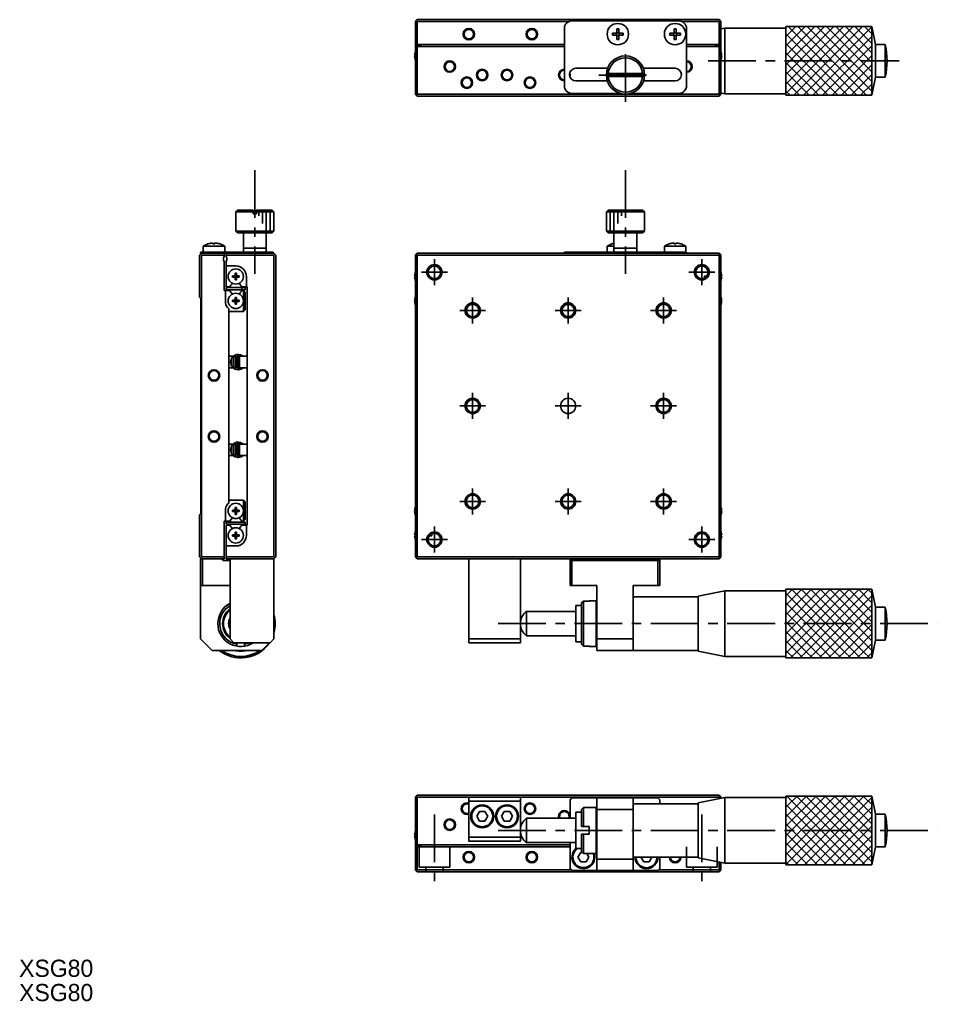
# Model space of a CAD drawing. Extents: x -41 to 399, y 5 to 262.
# Drawn here: x -40.6 to 199.7, y 4.9 to 262 of the extents above; entities that cross this region are included whole.
import ezdxf

# ---------------------------------------------------------------- set-up
doc = ezdxf.new("R2010")
doc.units = 0
doc.header["$LTSCALE"] = 10
doc.linetypes.add('CENTER', pattern=[2, 1.25, -0.25, 0.25, -0.25])
doc.linetypes.add('DASHED', pattern=[3.5, 2, -1.5])
doc.layers.get('0').update_dxf_attribs({"linetype": 'CONTINUOUS'})
doc.layers.add('CENTER', color=1, linetype='CENTER')
doc.styles.get("Standard").update_dxf_attribs({"font": 'FGP教科書体NT-M'})

msp = doc.modelspace()

# ---------------------------------------------------------------- linework, layer by layer
at = {"color": 7, "linetype": 'CONTINUOUS'}
for p, q in [((63.006172, 261.520313), (63.506172, 262.020313)), ((63.006172, 242.520313), (63.006172, 261.520313)), ((63.506172, 261.520313), (63.256172, 261.770313)), ((63.506172, 262.020313), (142.506172, 262.020313)), ((103.134392, 261.520313), (63.506172, 261.520313)), ((63.506172, 261.520313), (63.506172, 255.520313)), ((102.006172, 259.720313), (102.006172, 244.720313)), ((132.006172, 261.720313), (104.006172, 261.720313)), ((142.506172, 261.520313), (132.877952, 261.520313)), ((134.006172, 259.720313), (134.006172, 244.720313)), ((142.506172, 262.020313), (143.006172, 261.520313)), ((142.756172, 261.770313), (142.506172, 261.520313)), ((142.506172, 255.520313), (142.506172, 261.520313)), ((143.006172, 242.520313), (143.006172, 261.520313)), ((144.006172, 259.820313), (143.006172, 259.620313)), ((144.006172, 242.620313), (144.006172, 259.820313)), ((160.006172, 259.820313), (144.006172, 259.820313)), ((182.506172, 260.220313), (160.006172, 260.220313)), ((160.006172, 242.220313), (160.006172, 260.220313)), ((182.506172, 260.220313), (160.006172, 260.220313)), ((160.006172, 260.220313), (160.006172, 242.220313)), ((183.506172, 255.520313), (182.506172, 260.220313)), ((182.506172, 242.220313), (182.506172, 260.220313)), ((182.506172, 242.220313), (182.506172, 260.220313)), ((114.607033, 257.960313), (114.607033, 258.480313)), ((114.607033, 258.480313), (115.746172, 258.480313)), ((115.746172, 257.960313), (114.607033, 257.960313)), ((115.67673, 257.960313), (115.67673, 258.480313)), ((115.746172, 259.619452), (116.266172, 259.619452)), ((115.746172, 258.480313), (115.746172, 259.619452)), ((115.746172, 258.549755), (116.266172, 258.549755)), ((115.746172, 256.821174), (115.746172, 257.960313)), ((116.266172, 257.890871), (115.746172, 257.890871)), ((116.266172, 259.619452), (116.266172, 258.480313)), ((116.266172, 258.480313), (117.405311, 258.480313)), ((116.266172, 257.960313), (116.266172, 256.821174)), ((117.405311, 257.960313), (116.266172, 257.960313)), ((116.335614, 258.480313), (116.335614, 257.960313)), ((117.405311, 258.480313), (117.405311, 257.960313)), ((129.607033, 257.960313), (129.607033, 258.480313)), ((129.607033, 258.480313), (130.746172, 258.480313)), ((130.746172, 257.960313), (129.607033, 257.960313)), ((130.67673, 257.960313), (130.67673, 258.480313)), ((130.746172, 259.619452), (131.266172, 259.619452)), ((130.746172, 258.480313), (130.746172, 259.619452)), ((130.746172, 258.549755), (131.266172, 258.549755)), ((130.746172, 256.821174), (130.746172, 257.960313)), ((131.266172, 257.890871), (130.746172, 257.890871)), ((131.266172, 259.619452), (131.266172, 258.480313)), ((131.266172, 258.480313), (132.405311, 258.480313)), ((131.266172, 257.960313), (131.266172, 256.821174)), ((132.405311, 257.960313), (131.266172, 257.960313)), ((131.335614, 258.480313), (131.335614, 257.960313)), ((132.405311, 258.480313), (132.405311, 257.960313)), ((102.006172, 255.520313), (63.006172, 255.520313)), ((63.006172, 255.220313), (64.406172, 255.220313)), ((63.006172, 255.020313), (102.006172, 255.020313)), ((63.506172, 255.020313), (63.506172, 242.520313)), ((64.406172, 255.020313), (64.406172, 255.220313)), ((116.266172, 256.821174), (115.746172, 256.821174)), ((131.266172, 256.821174), (130.746172, 256.821174)), ((134.006172, 255.520313), (143.006172, 255.520313)), ((134.006172, 255.020313), (143.006172, 255.020313)), ((143.006172, 255.220313), (141.606172, 255.220313)), ((141.606172, 255.020313), (141.606172, 255.220313)), ((142.506172, 242.520313), (142.506172, 255.020313)), ((186.006172, 255.520313), (183.506172, 255.520313)), ((183.506172, 246.920313), (183.506172, 255.520313)), ((186.006172, 255.520313), (186.006172, 246.920313)), ((62.816313, 252.700313), (62.93665, 252.700313)), ((62.93665, 252.340313), (62.816313, 252.340313)), ((62.932028, 253.408929), (62.93665, 253.406675)), ((62.93665, 252.700313), (62.93665, 252.340313)), ((143.075694, 253.406675), (143.080316, 253.408929)), ((143.075694, 252.700313), (143.196031, 252.700313)), ((143.075694, 252.340313), (143.075694, 252.700313)), ((143.196031, 252.340313), (143.075694, 252.340313)), ((62.93665, 251.633952), (62.932028, 251.631697)), ((143.080316, 251.631697), (143.075694, 251.633952)), ((105.006172, 249.270313), (113.322424, 249.270313)), ((122.990146, 247.920313), (113.022198, 247.920313)), ((113.022198, 247.120313), (122.990146, 247.120313)), ((122.689921, 249.270313), (131.006172, 249.270313)), ((182.506172, 242.220313), (183.506172, 246.920313)), ((183.506172, 246.920313), (186.006172, 246.920313)), ((113.252489, 245.970313), (105.006172, 245.970313)), ((131.006172, 245.970313), (122.759855, 245.970313)), ((63.506172, 242.020313), (63.006172, 242.520313)), ((63.506172, 242.520313), (63.256172, 242.270313)), ((63.506172, 242.520313), (142.506172, 242.520313)), ((142.506172, 242.020313), (63.506172, 242.020313)), ((104.006172, 242.720313), (116.606172, 242.720313)), ((119.406172, 242.720313), (132.006172, 242.720313)), ((142.756172, 242.270313), (142.506172, 242.520313)), ((143.006172, 242.520313), (142.506172, 242.020313)), ((143.006172, 242.820313), (144.006172, 242.620313)), ((144.006172, 242.620313), (160.006172, 242.620313)), ((160.006172, 242.220313), (182.506172, 242.220313)), ((160.006172, 242.220313), (182.506172, 242.220313)), ((16.48774, 212.155159), (15.98774, 211.655159)), ((20.58774, 211.655159), (15.98774, 211.655159)), ((15.98774, 211.655159), (15.98774, 206.655159)), ((16.48774, 212.155159), (20.58774, 212.155159)), ((20.58774, 211.155159), (20.58774, 212.155159)), ((20.58774, 211.155159), (21.38774, 211.155159)), ((21.38774, 212.155159), (25.48774, 212.155159)), ((21.38774, 211.155159), (21.38774, 212.155159)), ((25.98774, 211.655159), (21.38774, 211.655159)), ((25.98774, 211.655159), (25.48774, 212.155159)), ((25.98774, 206.655159), (25.98774, 211.655159)), ((113.006172, 211.155159), (113.022198, 211.155159)), ((113.006172, 211.155159), (113.006172, 206.655159)), ((113.022198, 211.655159), (113.523985, 212.155159)), ((113.022198, 211.155159), (113.022198, 211.655159)), ((122.990146, 211.655159), (113.022198, 211.655159)), ((113.523985, 212.155159), (122.488359, 212.155159)), ((122.488359, 212.155159), (122.990146, 211.655159)), ((122.990146, 211.655159), (122.990146, 211.155159)), ((122.990146, 211.155159), (123.006172, 211.155159)), ((123.006172, 206.655159), (123.006172, 211.155159)), ((15.98774, 206.655159), (16.48774, 206.155159)), ((15.98774, 206.655159), (25.98774, 206.655159)), ((25.48774, 206.155159), (16.48774, 206.155159)), ((17.98774, 206.155159), (17.98774, 201.155159)), ((23.98774, 201.155159), (23.98774, 206.155159)), ((25.48774, 206.155159), (25.98774, 206.655159)), ((113.006172, 206.655159), (123.006172, 206.655159)), ((113.006172, 206.655159), (113.506172, 206.155159)), ((122.506172, 206.155159), (113.506172, 206.155159)), ((115.006172, 206.155159), (115.006172, 201.155159)), ((121.006172, 201.155159), (121.006172, 206.155159)), ((122.506172, 206.155159), (123.006172, 206.655159)), ((8.888601, 203.348364), (8.885593, 203.354532)), ((10.02774, 203.348364), (10.02774, 203.541621)), ((10.54774, 203.348364), (10.02774, 203.348364)), ((10.54774, 203.541621), (10.54774, 203.348364)), ((11.689888, 203.354532), (11.68688, 203.348364)), ((114.607033, 203.348364), (114.604024, 203.354532)), ((129.607033, 203.348364), (129.604024, 203.354532)), ((130.746172, 203.348364), (130.746172, 203.541621)), ((131.266172, 203.348364), (130.746172, 203.348364)), ((131.266172, 203.541621), (131.266172, 203.348364)), ((132.40832, 203.354532), (132.405311, 203.348364)), ((6.98774, 200.855159), (6.48774, 200.355159)), ((6.98774, 200.355159), (6.73774, 200.605159)), ((6.78774, 200.855159), (6.78774, 201.155159)), ((6.78774, 201.155159), (25.78774, 201.155159)), ((6.78774, 200.855159), (25.98774, 200.855159)), ((7.48774, 202.697622), (13.08774, 202.697622)), ((7.48774, 202.697622), (7.48774, 201.155159)), ((12.98774, 200.855159), (12.98774, 200.016597)), ((13.08774, 201.155159), (13.08774, 202.697622)), ((13.48774, 200.855159), (13.48774, 199.955159)), ((23.98774, 202.155159), (17.98774, 202.155159)), ((25.78774, 201.155159), (25.78774, 200.855159)), ((26.48774, 200.355159), (25.98774, 200.855159)), ((26.23774, 200.605159), (25.98774, 200.355159)), ((63.506172, 200.855159), (63.006172, 200.355159)), ((63.506172, 200.355159), (63.256172, 200.605159)), ((63.506172, 200.855159), (142.506172, 200.855159)), ((102.006172, 200.855159), (102.006172, 201.155159)), ((102.006172, 201.155159), (134.006172, 201.155159)), ((113.206172, 202.697622), (115.006172, 202.697622)), ((113.206172, 202.697622), (113.206172, 201.155159)), ((121.006172, 202.155159), (115.006172, 202.155159)), ((128.206172, 202.697622), (133.806172, 202.697622)), ((128.206172, 202.697622), (128.206172, 201.155159)), ((133.806172, 201.155159), (133.806172, 202.697622)), ((134.006172, 201.155159), (134.006172, 200.855159)), ((143.006172, 200.355159), (142.506172, 200.855159)), ((142.756172, 200.605159), (142.506172, 200.355159)), ((6.48774, 189.355159), (6.48774, 200.355159)), ((6.98774, 200.355159), (6.98774, 121.355159)), ((12.98774, 200.355159), (6.98774, 200.355159)), ((12.98774, 191.055159), (12.98774, 198.693721)), ((25.98774, 200.355159), (13.48774, 200.355159)), ((13.48774, 198.755159), (13.48774, 192.055159)), ((25.98774, 121.355159), (25.98774, 200.355159)), ((26.48774, 200.355159), (26.48774, 121.355159)), ((63.006172, 121.355159), (63.006172, 200.355159)), ((142.506172, 200.355159), (63.506172, 200.355159)), ((63.506172, 200.355159), (63.506172, 121.355159)), ((142.506172, 121.355159), (142.506172, 200.355159)), ((143.006172, 200.355159), (143.006172, 121.355159)), ((16.03774, 197.505159), (13.48774, 197.505159)), ((15.80774, 195.641521), (16.16774, 195.641521)), ((15.80774, 194.935159), (15.80774, 195.641521)), ((16.16774, 195.641521), (16.16774, 194.935159)), ((62.932028, 195.643775), (62.93665, 195.641521)), ((143.075694, 195.641521), (143.080316, 195.643775)), ((15.101379, 194.935159), (15.80774, 194.935159)), ((15.101379, 194.575159), (15.101379, 194.935159)), ((15.80774, 194.575159), (15.101379, 194.575159)), ((15.818113, 194.924787), (15.80774, 194.935159)), ((15.818113, 194.585531), (15.80774, 194.575159)), ((15.80774, 193.868798), (15.80774, 194.575159)), ((16.16774, 193.868798), (15.80774, 193.868798)), ((15.818113, 194.585531), (15.818113, 194.924787)), ((15.818113, 194.924787), (16.157368, 194.924787)), ((16.157368, 194.585531), (15.818113, 194.585531)), ((16.157368, 194.924787), (16.16774, 194.935159)), ((16.157368, 194.924787), (16.157368, 194.585531)), ((16.157368, 194.585531), (16.16774, 194.575159)), ((16.16774, 194.935159), (16.874102, 194.935159)), ((16.874102, 194.575159), (16.16774, 194.575159)), ((16.16774, 193.868798), (16.16774, 194.575159)), ((16.874102, 194.935159), (16.874102, 194.575159)), ((18.78774, 192.055159), (18.78774, 194.755159)), ((62.816313, 194.935159), (62.93665, 194.935159)), ((62.93665, 194.575159), (62.816313, 194.575159)), ((62.93665, 193.868798), (62.932028, 193.866543)), ((62.93665, 194.935159), (62.93665, 194.575159)), ((138.637427, 194.716444), (138.606172, 194.701389)), ((138.668169, 194.732752), (138.637427, 194.716444)), ((138.6982, 194.750386), (138.668169, 194.732752)), ((138.727319, 194.769415), (138.6982, 194.750386)), ((138.755328, 194.789912), (138.727319, 194.769415)), ((138.782028, 194.811946), (138.755328, 194.789912)), ((138.795151, 194.823888), (138.782028, 194.811946)), ((138.807864, 194.836325), (138.795151, 194.823888)), ((138.820093, 194.849243), (138.807864, 194.836325)), ((138.831767, 194.862627), (138.820093, 194.849243)), ((138.842812, 194.876465), (138.831767, 194.862627)), ((138.853155, 194.890743), (138.842812, 194.876465)), ((138.862724, 194.905447), (138.853155, 194.890743)), ((138.869864, 194.917678), (138.862724, 194.905447)), ((138.876435, 194.930216), (138.869864, 194.917678)), ((138.882397, 194.943012), (138.876435, 194.930216)), ((138.887705, 194.956021), (138.882397, 194.943012)), ((138.892317, 194.969196), (138.887705, 194.956021)), ((138.89619, 194.982491), (138.892317, 194.969196)), ((138.898902, 194.993996), (138.89619, 194.982491)), ((138.90105, 195.005587), (138.898902, 194.993996)), ((138.902636, 195.017224), (138.90105, 195.005587)), ((138.903661, 195.028864), (138.902636, 195.017224)), ((138.904054, 195.036162), (138.903661, 195.028864)), ((143.075694, 194.575159), (143.075694, 194.935159)), ((143.075694, 194.935159), (143.196031, 194.935159)), ((143.196031, 194.575159), (143.075694, 194.575159)), ((143.080316, 193.866543), (143.075694, 193.868798)), ((14.443329, 191.055159), (12.98774, 191.055159)), ((13.28774, 191.055159), (13.28774, 187.833144)), ((13.48774, 192.055159), (14.443329, 192.055159)), ((13.48774, 191.255159), (13.48774, 191.855159)), ((13.48774, 191.855159), (18.48774, 191.855159)), ((13.48774, 191.255159), (18.48774, 191.255159)), ((14.443329, 192.055159), (14.612925, 192.348909)), ((14.612925, 190.761409), (14.443329, 191.055159)), ((17.362556, 192.348909), (17.532152, 192.055159)), ((17.532152, 191.055159), (17.362556, 190.761409)), ((17.532152, 192.055159), (18.98774, 192.055159)), ((17.98774, 191.055159), (17.532152, 191.055159)), ((17.98774, 191.055159), (18.48774, 190.555159)), ((17.98774, 185.555159), (17.98774, 191.055159)), ((18.48774, 191.855159), (18.48774, 191.255159)), ((18.48774, 190.555159), (18.48774, 186.055159)), ((18.98774, 192.055159), (18.98774, 129.655159)), ((6.48774, 189.355159), (6.83774, 189.005159)), ((6.83774, 189.005159), (6.83774, 132.705159)), ((15.101379, 188.535159), (15.80774, 188.535159)), ((15.101379, 188.175159), (15.101379, 188.535159)), ((15.80774, 188.175159), (15.101379, 188.175159)), ((15.80774, 189.241521), (16.16774, 189.241521)), ((15.80774, 188.535159), (15.80774, 189.241521)), ((15.818113, 188.524787), (15.80774, 188.535159)), ((15.818113, 188.185531), (15.80774, 188.175159)), ((15.80774, 187.468798), (15.80774, 188.175159)), ((15.818113, 188.185531), (15.818113, 188.524787)), ((15.818113, 188.524787), (16.157368, 188.524787)), ((16.157368, 188.185531), (15.818113, 188.185531)), ((16.157368, 188.524787), (16.16774, 188.535159)), ((16.157368, 188.524787), (16.157368, 188.185531)), ((16.157368, 188.185531), (16.16774, 188.175159)), ((16.16774, 189.241521), (16.16774, 188.535159)), ((16.16774, 188.535159), (16.874102, 188.535159)), ((16.874102, 188.175159), (16.16774, 188.175159)), ((16.16774, 187.468798), (16.16774, 188.175159)), ((16.874102, 188.535159), (16.874102, 188.175159)), ((62.816313, 188.535159), (62.93665, 188.535159)), ((62.93665, 188.175159), (62.816313, 188.175159)), ((62.932028, 189.243775), (62.93665, 189.241521)), ((62.93665, 188.535159), (62.93665, 188.175159)), ((143.075694, 189.241521), (143.080316, 189.243775)), ((143.075694, 188.175159), (143.075694, 188.535159)), ((143.075694, 188.535159), (143.196031, 188.535159)), ((143.196031, 188.175159), (143.075694, 188.175159)), ((14.18774, 135.434222), (14.18774, 186.276097)), ((14.18774, 185.555159), (17.98774, 185.555159)), ((16.16774, 187.468798), (15.80774, 187.468798)), ((18.48774, 186.055159), (17.98774, 185.555159)), ((62.93665, 187.468798), (62.932028, 187.466543)), ((143.080316, 187.466543), (143.075694, 187.468798)), ((15.342356, 173.855159), (14.18774, 173.855159)), ((14.98774, 173.271674), (15.48774, 173.800843)), ((14.98774, 171.438644), (14.98774, 173.271674)), ((15.98774, 173.855159), (15.48774, 173.855159)), ((15.48774, 173.855159), (15.48774, 170.855159)), ((15.987703, 173.74258), (16.417423, 173.871452)), ((15.98774, 170.855159), (15.98774, 173.855159)), ((16.417475, 173.355159), (15.98774, 173.355159)), ((16.18774, 173.355159), (16.18774, 173.819706)), ((16.417475, 174.111847), (16.417475, 170.561847)), ((17.422514, 174.177328), (16.671115, 174.33538)), ((16.858719, 174.180697), (16.856888, 174.179919)), ((16.89202, 174.193824), (16.858719, 174.180697)), ((16.867475, 170.561847), (16.867475, 174.111847)), ((16.867475, 173.512295), (16.987733, 173.741012)), ((16.98774, 173.355159), (16.867475, 173.355159)), ((16.925923, 174.205269), (16.89202, 174.193824)), ((16.960345, 174.215007), (16.925923, 174.205269)), ((16.995202, 174.223013), (16.960345, 174.215007)), ((16.98774, 173.855159), (16.98774, 170.855159)), ((18.98774, 173.855159), (16.98774, 173.855159)), ((17.030409, 174.229268), (16.995202, 174.223013)), ((17.065879, 174.233757), (17.030409, 174.229268)), ((17.101527, 174.236469), (17.065879, 174.233757)), ((17.137264, 174.237398), (17.101527, 174.236469)), ((17.173003, 174.236541), (17.137264, 174.237398)), ((17.208658, 174.233899), (17.173003, 174.236541)), ((17.244141, 174.229479), (17.208658, 174.233899)), ((17.279366, 174.223292), (17.244141, 174.229479)), ((17.314245, 174.215352), (17.279366, 174.223292)), ((17.310996, 173.868753), (17.304109, 173.855159)), ((17.317982, 173.882985), (17.310996, 173.868753)), ((17.348694, 174.205677), (17.314245, 174.215352)), ((17.422879, 174.177178), (17.314509, 173.855132)), ((17.325025, 173.897769), (17.317982, 173.882985)), ((17.332083, 173.913016), (17.325025, 173.897769)), ((17.339112, 173.928635), (17.332083, 173.913016)), ((17.346071, 173.94453), (17.339112, 173.928635)), ((17.352917, 173.960605), (17.346071, 173.94453)), ((17.382625, 174.194291), (17.348694, 174.205677)), ((17.359609, 173.976764), (17.352917, 173.960605)), ((17.366107, 173.992908), (17.359609, 173.976764)), ((17.37237, 174.00894), (17.366107, 173.992908)), ((17.378362, 174.024762), (17.37237, 174.00894)), ((17.384046, 174.040281), (17.378362, 174.024762)), ((17.414212, 174.181954), (17.382625, 174.194291)), ((17.389387, 174.0554), (17.384046, 174.040281)), ((17.394354, 174.07003), (17.389387, 174.0554)), ((17.398916, 174.084081), (17.394354, 174.07003)), ((17.403046, 174.097469), (17.398916, 174.084081)), ((17.406719, 174.110113), (17.403046, 174.097469)), ((17.409912, 174.121936), (17.406719, 174.110113)), ((17.412607, 174.132866), (17.409912, 174.121936)), ((17.414786, 174.142839), (17.412607, 174.132866)), ((17.412781, 174.18225), (17.414923, 174.181561)), ((17.942095, 173.855328), (17.41374, 174.181027)), ((17.416437, 174.151793), (17.414786, 174.142839)), ((17.414923, 174.181561), (17.416536, 174.17962)), ((17.41755, 174.159673), (17.416437, 174.151793)), ((17.416536, 174.17962), (17.41761, 174.176438)), ((17.418118, 174.166434), (17.41755, 174.159673)), ((17.41761, 174.176438), (17.418138, 174.172033)), ((17.418138, 174.172033), (17.418118, 174.166434)), ((17.456069, 174.162746), (17.422514, 174.177328)), ((14.18774, 170.855159), (15.301122, 170.855159)), ((15.48774, 170.909476), (14.98774, 171.438644)), ((15.48774, 170.855159), (15.98774, 170.855159)), ((15.98774, 171.355159), (16.417475, 171.355159)), ((16.18774, 170.855159), (16.18774, 171.355159)), ((16.867475, 171.355159), (16.98774, 171.355159)), ((16.987696, 170.932706), (16.867475, 171.161398)), ((16.992168, 170.825885), (16.867493, 170.802228)), ((16.98774, 170.855159), (18.98774, 170.855159)), ((17.098975, 170.854785), (16.992168, 170.825885)), ((17.355625, 170.469622), (17.414212, 170.491739)), ((17.410632, 170.491802), (17.412781, 170.491443)), ((17.412781, 170.491443), (17.412463, 170.492219)), ((17.414212, 170.491739), (17.412781, 170.491443)), ((17.413956, 170.492756), (17.444212, 170.505713)), ((15.29128, 150.855159), (14.18774, 150.855159)), ((14.98774, 150.271674), (15.48774, 150.800843)), ((14.98774, 148.438644), (14.98774, 150.271674)), ((15.98774, 150.855159), (15.48774, 150.855159)), ((15.48774, 150.855159), (15.48774, 147.855159)), ((15.98769, 150.784512), (16.408194, 150.909135)), ((15.98774, 147.855159), (15.98774, 150.855159)), ((16.408246, 150.355159), (15.98774, 150.355159)), ((16.18774, 150.855159), (16.173244, 150.855159)), ((16.18774, 150.355159), (16.18774, 150.855159)), ((16.408246, 151.14953), (16.408246, 147.59953)), ((17.44684, 151.20043), (16.661887, 151.373063)), ((16.84949, 151.218381), (16.847659, 151.217602)), ((16.882791, 151.231507), (16.84949, 151.218381)), ((16.858246, 147.59953), (16.858246, 151.14953)), ((16.858246, 150.549978), (16.98771, 150.784684)), ((16.98774, 150.355159), (16.858246, 150.355159)), ((16.916695, 151.242953), (16.882791, 151.231507)), ((16.951117, 151.252691), (16.916695, 151.242953)), ((16.985974, 151.260697), (16.951117, 151.252691)), ((17.021181, 151.266952), (16.985974, 151.260697)), ((16.98774, 150.855159), (16.98774, 147.855159)), ((18.98774, 150.855159), (16.98774, 150.855159)), ((17.056651, 151.271441), (17.021181, 151.266952)), ((17.092298, 151.274153), (17.056651, 151.271441)), ((17.128035, 151.275082), (17.092298, 151.274153)), ((17.163775, 151.274224), (17.128035, 151.275082)), ((17.19943, 151.271583), (17.163775, 151.274224)), ((17.234913, 151.267163), (17.19943, 151.271583)), ((17.270137, 151.260976), (17.234913, 151.267163)), ((17.305016, 151.253035), (17.270137, 151.260976)), ((17.281367, 150.86753), (17.274337, 150.855159)), ((17.288674, 150.880982), (17.281367, 150.86753)), ((17.41365, 151.214861), (17.284833, 150.855131)), ((17.296201, 150.895414), (17.288674, 150.880982)), ((17.303892, 150.910718), (17.296201, 150.895414)), ((17.31169, 150.926781), (17.303892, 150.910718)), ((17.339465, 151.24336), (17.305016, 151.253035)), ((17.319538, 150.94348), (17.31169, 150.926781)), ((17.327375, 150.960693), (17.319538, 150.94348)), ((17.335143, 150.97829), (17.327375, 150.960693)), ((17.342785, 150.99614), (17.335143, 150.97829)), ((17.373397, 151.231975), (17.339465, 151.24336)), ((17.350242, 151.014108), (17.342785, 150.99614)), ((17.35746, 151.032061), (17.350242, 151.014108)), ((17.364385, 151.049864), (17.35746, 151.032061)), ((17.370964, 151.067385), (17.364385, 151.049864)), ((17.377148, 151.084492), (17.370964, 151.067385)), ((17.404984, 151.219637), (17.373397, 151.231975)), ((17.382891, 151.101056), (17.377148, 151.084492)), ((17.388151, 151.116956), (17.382891, 151.101056)), ((17.392887, 151.13207), (17.388151, 151.116956)), ((17.397065, 151.146287), (17.392887, 151.13207)), ((17.400653, 151.1595), (17.397065, 151.146287)), ((17.403624, 151.17161), (17.400653, 151.1595)), ((17.403552, 151.219934), (17.405902, 151.219089)), ((17.405956, 151.182527), (17.403624, 151.17161)), ((17.975718, 150.855312), (17.404512, 151.218711)), ((17.405902, 151.219089), (17.407595, 151.216696)), ((17.407631, 151.192168), (17.405956, 151.182527)), ((17.407595, 151.216696), (17.40862, 151.212773)), ((17.408638, 151.200463), (17.407631, 151.192168)), ((17.40862, 151.212773), (17.408969, 151.207348)), ((17.408969, 151.207348), (17.408638, 151.200463)), ((14.18774, 147.855159), (15.335201, 147.855159)), ((15.48774, 147.909476), (14.98774, 148.438644)), ((15.48774, 147.855159), (15.98774, 147.855159)), ((15.98774, 148.355159), (16.408246, 148.355159)), ((16.18774, 147.889262), (16.18774, 148.355159)), ((16.858246, 148.355159), (16.98774, 148.355159)), ((16.9877, 147.964382), (16.858246, 148.199082)), ((16.987754, 147.864697), (16.858264, 147.839912)), ((16.98774, 147.855159), (18.98774, 147.855159)), ((17.346397, 147.507306), (17.404984, 147.529423)), ((17.401403, 147.529485), (17.403552, 147.529127)), ((17.403552, 147.529127), (17.403234, 147.529902)), ((17.404984, 147.529423), (17.403552, 147.529127)), ((17.404727, 147.53044), (17.434983, 147.543396)), ((13.28774, 130.655159), (13.28774, 133.877175)), ((14.18774, 136.155159), (17.98774, 136.155159)), ((15.80774, 134.241521), (16.16774, 134.241521)), ((15.80774, 133.535159), (15.80774, 134.241521)), ((16.16774, 134.241521), (16.16774, 133.535159)), ((17.98774, 136.155159), (18.48774, 135.655159)), ((17.98774, 130.655159), (17.98774, 136.155159)), ((18.48774, 135.655159), (18.48774, 131.155159)), ((62.932028, 134.243775), (62.93665, 134.241521)), ((143.075694, 134.241521), (143.080316, 134.243775)), ((6.83774, 132.705159), (6.48774, 132.355159)), ((6.48774, 121.355159), (6.48774, 132.355159)), ((15.101379, 133.535159), (15.80774, 133.535159)), ((15.101379, 133.175159), (15.101379, 133.535159)), ((15.80774, 133.175159), (15.101379, 133.175159)), ((15.818113, 133.524787), (15.80774, 133.535159)), ((15.818113, 133.185531), (15.80774, 133.175159)), ((15.80774, 132.468798), (15.80774, 133.175159)), ((16.16774, 132.468798), (15.80774, 132.468798)), ((15.818113, 133.185531), (15.818113, 133.524787)), ((15.818113, 133.524787), (16.157368, 133.524787)), ((16.157368, 133.185531), (15.818113, 133.185531)), ((16.157368, 133.524787), (16.16774, 133.535159)), ((16.157368, 133.524787), (16.157368, 133.185531)), ((16.157368, 133.185531), (16.16774, 133.175159)), ((16.16774, 133.535159), (16.874102, 133.535159)), ((16.874102, 133.175159), (16.16774, 133.175159)), ((16.16774, 132.468798), (16.16774, 133.175159)), ((16.874102, 133.535159), (16.874102, 133.175159)), ((18.48774, 131.155159), (17.98774, 130.655159)), ((62.816313, 133.535159), (62.93665, 133.535159)), ((62.93665, 133.175159), (62.816313, 133.175159)), ((62.93665, 132.468798), (62.932028, 132.466543)), ((62.93665, 133.535159), (62.93665, 133.175159)), ((143.075694, 133.175159), (143.075694, 133.535159)), ((143.075694, 133.535159), (143.196031, 133.535159)), ((143.196031, 133.175159), (143.075694, 133.175159)), ((143.080316, 132.466543), (143.075694, 132.468798)), ((14.443329, 130.655159), (12.98774, 130.655159)), ((12.98774, 130.655159), (12.98774, 120.855159)), ((13.48774, 130.455159), (18.48774, 130.455159)), ((13.48774, 130.455159), (13.48774, 129.855159)), ((13.48774, 129.855159), (18.48774, 129.855159)), ((13.48774, 129.655159), (14.443329, 129.655159)), ((13.48774, 120.855159), (13.48774, 129.655159)), ((14.612925, 130.948909), (14.443329, 130.655159)), ((14.443329, 129.655159), (14.612925, 129.361409)), ((17.532152, 130.655159), (17.362556, 130.948909)), ((17.362556, 129.361409), (17.532152, 129.655159)), ((17.98774, 130.655159), (17.532152, 130.655159)), ((17.532152, 129.655159), (18.98774, 129.655159)), ((18.48774, 129.855159), (18.48774, 130.455159)), ((18.78774, 129.655159), (18.78774, 126.955159)), ((15.101379, 127.135159), (15.80774, 127.135159)), ((15.101379, 126.775159), (15.101379, 127.135159)), ((15.80774, 126.775159), (15.101379, 126.775159)), ((15.80774, 127.841521), (16.16774, 127.841521)), ((15.80774, 127.135159), (15.80774, 127.841521)), ((15.818113, 127.124787), (15.80774, 127.135159)), ((15.818113, 126.785531), (15.80774, 126.775159)), ((15.80774, 126.068798), (15.80774, 126.775159)), ((16.16774, 126.068798), (15.80774, 126.068798)), ((15.818113, 126.785531), (15.818113, 127.124787)), ((15.818113, 127.124787), (16.157368, 127.124787)), ((16.157368, 126.785531), (15.818113, 126.785531)), ((16.157368, 127.124787), (16.16774, 127.135159)), ((16.157368, 127.124787), (16.157368, 126.785531)), ((16.157368, 126.785531), (16.16774, 126.775159)), ((16.16774, 127.841521), (16.16774, 127.135159)), ((16.16774, 127.135159), (16.874102, 127.135159)), ((16.874102, 126.775159), (16.16774, 126.775159)), ((16.16774, 126.068798), (16.16774, 126.775159)), ((16.874102, 127.135159), (16.874102, 126.775159)), ((62.816313, 127.135159), (62.93665, 127.135159)), ((62.93665, 126.775159), (62.816313, 126.775159)), ((62.932028, 127.843775), (62.93665, 127.841521)), ((62.93665, 126.068798), (62.932028, 126.066543)), ((62.93665, 127.135159), (62.93665, 126.775159)), ((67.108291, 126.674157), (67.108684, 126.681455)), ((67.108684, 126.681455), (67.109708, 126.693095)), ((67.109708, 126.693095), (67.111294, 126.704731)), ((67.111294, 126.704731), (67.113443, 126.716323)), ((67.113443, 126.716323), (67.116155, 126.727827)), ((67.116155, 126.727827), (67.120027, 126.741122)), ((67.120027, 126.741122), (67.124639, 126.754298)), ((67.124639, 126.754298), (67.129947, 126.767307)), ((67.129947, 126.767307), (67.135909, 126.780103)), ((67.135909, 126.780103), (67.142481, 126.79264)), ((67.142481, 126.79264), (67.14962, 126.804872)), ((67.14962, 126.804872), (67.159189, 126.819576)), ((67.159189, 126.819576), (67.169532, 126.833853)), ((67.169532, 126.833853), (67.180577, 126.847691)), ((67.180577, 126.847691), (67.192251, 126.861076)), ((67.192251, 126.861076), (67.204481, 126.873994)), ((67.204481, 126.873994), (67.217193, 126.88643)), ((67.217193, 126.88643), (67.230317, 126.898373)), ((67.230317, 126.898373), (67.257016, 126.920407)), ((67.257016, 126.920407), (67.285025, 126.940903)), ((67.285025, 126.940903), (67.314145, 126.959933)), ((67.314145, 126.959933), (67.344175, 126.977566)), ((67.344175, 126.977566), (67.374917, 126.993875)), ((67.374917, 126.993875), (67.406172, 127.00893)), ((143.075694, 127.841521), (143.080316, 127.843775)), ((143.075694, 126.775159), (143.075694, 127.135159)), ((143.075694, 127.135159), (143.196031, 127.135159)), ((143.196031, 126.775159), (143.075694, 126.775159)), ((143.080316, 126.066543), (143.075694, 126.068798)), ((16.03774, 124.205159), (13.48774, 124.205159)), ((6.48774, 121.355159), (6.98774, 120.855159)), ((6.73774, 121.105159), (6.98774, 121.355159)), ((12.98774, 120.855159), (6.78774, 120.855159)), ((6.78774, 99.855159), (6.78774, 120.855159)), ((6.98774, 121.355159), (12.98774, 121.355159)), ((7.28774, 120.855159), (7.28774, 113.855159)), ((12.78774, 120.355159), (12.28774, 120.855159)), ((13.48774, 121.355159), (25.98774, 121.355159)), ((25.98774, 120.855159), (13.48774, 120.855159)), ((14.48774, 120.855159), (14.48774, 99.855159)), ((25.98774, 121.355159), (26.23774, 121.105159)), ((26.48774, 121.355159), (25.98774, 120.855159)), ((25.98774, 99.855159), (25.98774, 120.855159)), ((63.006172, 121.355159), (63.506172, 120.855159)), ((63.506172, 121.355159), (63.256172, 121.105159)), ((63.506172, 121.355159), (142.506172, 121.355159)), ((142.506172, 120.855159), (63.506172, 120.855159)), ((77.006172, 98.855159), (77.006172, 120.855159)), ((90.506172, 120.855159), (90.506172, 98.855159)), ((103.506172, 113.855159), (103.506172, 120.855159)), ((127.006172, 120.855159), (127.006172, 113.855159)), ((142.756172, 121.105159), (142.506172, 121.355159)), ((142.506172, 120.855159), (143.006172, 121.355159)), ((14.48774, 120.355159), (12.78774, 120.355159)), ((103.506172, 120.355159), (127.006172, 120.355159)), ((104.006172, 120.355159), (104.006172, 113.855159)), ((126.506172, 113.855159), (126.506172, 120.355159)), ((14.48774, 113.855159), (6.78774, 113.855159)), ((110.506172, 113.855159), (103.506172, 113.855159)), ((110.506172, 113.855159), (110.506172, 96.855159)), ((127.006172, 113.855159), (120.006172, 113.855159)), ((120.006172, 96.855159), (120.006172, 113.855159)), ((137.006172, 110.855159), (120.006172, 110.855159)), ((144.006172, 112.455159), (137.006172, 111.055159)), ((137.006172, 96.655159), (137.006172, 111.055159)), ((144.006172, 95.255159), (144.006172, 112.455159)), ((160.006172, 112.455159), (144.006172, 112.455159)), ((182.506172, 112.855159), (160.006172, 112.855159)), ((160.006172, 112.855159), (160.006172, 94.855159)), ((182.506172, 112.855159), (160.006172, 112.855159)), ((160.006172, 112.855159), (160.006172, 94.855159)), ((182.506172, 94.855159), (182.506172, 112.855159)), ((183.506172, 108.155159), (182.506172, 112.855159)), ((182.506172, 94.855159), (182.506172, 112.855159)), ((106.506172, 108.605159), (105.006172, 108.605159)), ((105.006172, 99.105159), (105.006172, 108.605159)), ((106.506172, 109.263486), (107.006172, 109.771239)), ((106.506172, 98.446832), (106.506172, 109.263486)), ((107.006172, 109.771239), (107.006172, 97.93908)), ((107.006172, 109.771239), (108.506172, 109.771239)), ((110.306172, 109.855159), (108.506172, 109.855159)), ((108.506172, 109.771239), (108.506172, 109.855159)), ((110.306172, 97.855159), (110.306172, 109.855159)), ((110.506172, 109.655159), (110.306172, 109.855159)), ((183.506172, 99.555159), (183.506172, 108.155159)), ((186.006172, 108.155159), (183.506172, 108.155159)), ((186.006172, 108.155159), (186.006172, 99.555159)), ((92.073352, 107.030159), (92.073352, 100.680159)), ((105.006172, 107.030159), (92.073352, 107.030159)), ((92.073352, 100.680159), (105.006172, 100.680159)), ((6.78774, 99.855159), (9.78774, 96.855159)), ((14.48774, 99.855159), (15.48774, 98.855159)), ((15.48774, 98.855159), (24.98774, 98.855159)), ((16.28774, 98.855159), (16.28774, 97.93908)), ((18.28774, 97.93908), (18.28774, 98.855159)), ((22.78774, 96.855159), (24.78774, 98.855159)), ((24.98774, 98.855159), (25.98774, 99.855159)), ((77.006172, 99.855159), (90.506172, 99.855159)), ((90.506172, 98.855159), (77.006172, 98.855159)), ((105.006172, 99.105159), (106.506172, 99.105159)), ((107.006172, 97.93908), (106.506172, 98.446832)), ((108.506172, 97.93908), (107.006172, 97.93908)), ((108.506172, 97.855159), (108.506172, 97.93908)), ((108.506172, 97.855159), (110.306172, 97.855159)), ((110.306172, 97.855159), (110.506172, 98.055159)), ((110.506172, 99.855159), (120.006172, 99.855159)), ((182.506172, 94.855159), (183.506172, 99.555159)), ((183.506172, 99.555159), (186.006172, 99.555159)), ((22.78774, 96.855159), (9.78774, 96.855159)), ((110.506172, 96.855159), (137.006172, 96.855159)), ((137.006172, 96.655159), (144.006172, 95.255159)), ((144.006172, 95.255159), (160.006172, 95.255159)), ((160.006172, 94.855159), (182.506172, 94.855159)), ((160.006172, 94.855159), (182.506172, 94.855159)), ((63.506172, 58.889996), (63.006172, 58.389996)), ((63.006172, 58.389996), (63.006172, 39.389996)), ((63.256172, 58.639996), (63.506172, 58.389996)), ((63.506172, 58.889996), (142.506172, 58.889996)), ((63.506172, 58.389996), (63.506172, 45.889996)), ((142.506172, 58.389996), (63.506172, 58.389996)), ((77.006172, 46.889996), (77.006172, 58.389996)), ((90.506172, 57.389996), (77.006172, 57.389996)), ((90.506172, 46.889996), (90.506172, 58.389996)), ((104.006172, 58.189996), (103.506172, 57.689996)), ((103.506172, 52.864996), (103.506172, 57.689996)), ((104.006172, 58.189996), (126.506172, 58.189996)), ((110.506172, 39.189996), (110.506172, 58.189996)), ((120.006172, 58.189996), (120.006172, 39.189996)), ((137.006172, 56.689996), (120.006172, 56.689996)), ((127.006172, 57.689996), (126.506172, 58.189996)), ((127.006172, 57.689996), (127.006172, 56.689996)), ((144.006172, 58.289996), (137.006172, 56.889996)), ((137.006172, 42.489996), (137.006172, 56.889996)), ((143.006172, 58.389996), (142.506172, 58.889996)), ((142.506172, 58.389996), (142.756172, 58.639996)), ((142.506172, 57.989996), (142.506172, 58.389996)), ((143.006172, 58.389996), (143.006172, 58.089996)), ((160.006172, 58.289996), (144.006172, 58.289996)), ((144.006172, 41.089996), (144.006172, 58.289996)), ((182.506172, 58.689996), (160.006172, 58.689996)), ((160.006172, 58.689996), (160.006172, 40.689996)), ((182.506172, 58.689996), (160.006172, 58.689996)), ((160.006172, 58.689996), (160.006172, 40.689996)), ((183.506172, 53.989996), (182.506172, 58.689996)), ((182.506172, 40.689996), (182.506172, 58.689996)), ((182.506172, 40.689996), (182.506172, 58.689996)), ((79.062796, 53.389996), (79.784484, 54.639996)), ((79.784484, 54.639996), (81.22786, 54.639996)), ((81.22786, 54.639996), (81.949548, 53.389996)), ((85.562796, 53.389996), (86.284484, 54.639996)), ((86.284484, 54.639996), (87.72786, 54.639996)), ((87.72786, 54.639996), (88.449548, 53.389996)), ((106.506172, 54.439996), (105.006172, 54.439996)), ((105.006172, 44.939996), (105.006172, 54.439996)), ((107.006172, 55.689996), (106.506172, 55.189996)), ((106.506172, 50.689996), (106.506172, 55.189996)), ((107.006172, 55.689996), (107.006172, 50.689996)), ((110.306172, 55.689996), (107.006172, 55.689996)), ((110.506172, 55.489996), (110.306172, 55.689996)), ((110.306172, 43.689996), (110.306172, 55.689996)), ((120.006172, 55.189996), (110.506172, 55.189996)), ((186.006172, 53.989996), (183.506172, 53.989996)), ((183.506172, 45.389996), (183.506172, 53.989996)), ((186.006172, 53.989996), (186.006172, 45.389996)), ((79.784484, 52.139996), (79.062796, 53.389996)), ((81.22786, 52.139996), (79.784484, 52.139996)), ((81.949548, 53.389996), (81.22786, 52.139996)), ((86.284484, 52.139996), (85.562796, 53.389996)), ((87.72786, 52.139996), (86.284484, 52.139996)), ((88.449548, 53.389996), (87.72786, 52.139996)), ((105.006172, 52.864996), (92.073352, 52.864996)), ((92.073352, 52.864996), (92.073352, 46.514996)), ((62.932028, 49.278612), (62.93665, 49.276357)), ((108.506172, 50.689996), (106.506172, 50.689996)), ((108.506172, 48.689996), (108.506172, 50.689996)), ((62.816313, 48.569996), (62.93665, 48.569996)), ((62.93665, 48.209996), (62.816313, 48.209996)), ((62.93665, 47.503635), (62.932028, 47.50138)), ((62.93665, 48.569996), (62.93665, 48.209996)), ((77.006172, 47.889996), (90.506172, 47.889996)), ((90.506172, 46.889996), (77.006172, 46.889996)), ((92.073352, 46.514996), (105.006172, 46.514996)), ((103.506172, 39.689996), (103.506172, 46.514996)), ((106.506172, 44.189996), (106.506172, 48.689996)), ((106.506172, 48.689996), (108.506172, 48.689996)), ((107.006172, 48.689996), (107.006172, 43.689996)), ((63.006172, 45.889996), (103.506172, 45.889996)), ((63.006172, 45.689996), (64.406172, 45.689996)), ((103.506172, 45.389996), (63.006172, 45.389996)), ((63.506172, 45.389996), (63.506172, 39.389996)), ((64.406172, 45.889996), (64.406172, 45.689996)), ((105.006172, 44.939996), (106.506172, 44.939996)), ((105.562796, 42.689996), (106.284484, 43.939996)), ((106.284484, 43.939996), (106.756172, 43.939996)), ((106.506172, 44.189996), (107.006172, 43.689996)), ((110.306172, 43.689996), (110.506172, 43.889996)), ((182.506172, 40.689996), (183.506172, 45.389996)), ((183.506172, 45.389996), (186.006172, 45.389996)), ((106.284484, 41.439996), (105.562796, 42.689996)), ((107.72786, 41.439996), (106.284484, 41.439996)), ((107.006172, 43.689996), (110.306172, 43.689996)), ((108.449548, 42.689996), (107.72786, 41.439996)), ((107.872198, 43.689996), (108.449548, 42.689996)), ((110.506172, 42.189996), (120.006172, 42.189996)), ((120.006172, 42.689996), (137.006172, 42.689996)), ((122.784484, 41.439996), (122.062796, 42.689996)), ((124.22786, 41.439996), (122.784484, 41.439996)), ((124.949548, 42.689996), (124.22786, 41.439996)), ((127.006172, 42.689996), (127.006172, 39.689996)), ((137.006172, 42.489996), (144.006172, 41.089996)), ((142.506172, 39.389996), (142.506172, 41.389996)), ((143.006172, 41.289996), (143.006172, 39.389996)), ((63.506172, 38.889996), (63.006172, 39.389996)), ((63.256172, 39.139996), (63.506172, 39.389996)), ((63.506172, 39.389996), (103.806172, 39.389996)), ((142.506172, 38.889996), (63.506172, 38.889996)), ((103.506172, 39.689996), (104.006172, 39.189996)), ((126.506172, 39.189996), (104.006172, 39.189996)), ((126.506172, 39.189996), (127.006172, 39.689996)), ((126.706172, 39.389996), (142.506172, 39.389996)), ((142.506172, 39.389996), (142.756172, 39.139996)), ((143.006172, 39.389996), (142.506172, 38.889996)), ((144.006172, 41.089996), (160.006172, 41.089996)), ((160.006172, 40.689996), (182.506172, 40.689996)), ((160.006172, 40.689996), (182.506172, 40.689996))]:
    msp.add_line(p, q, dxfattribs=at)
at = {"color": 3, "linetype": 'CONTINUOUS'}
for p, q in [((160.006172, 260.147102), (160.079384, 260.220313)), ((160.006172, 257.647102), (162.579384, 260.220313)), ((160.006172, 255.147102), (165.079384, 260.220313)), ((160.006172, 252.647102), (167.579384, 260.220313)), ((160.006172, 250.147102), (170.079384, 260.220313)), ((160.006172, 247.647102), (172.579384, 260.220313)), ((160.006172, 245.147102), (175.079384, 260.220313)), ((160.006172, 242.647102), (177.579384, 260.220313)), ((160.598131, 260.220313), (178.598131, 242.220313)), ((162.079384, 242.220313), (180.079384, 260.220313)), ((163.098131, 260.220313), (181.098131, 242.220313)), ((164.579384, 242.220313), (182.506172, 260.147102)), ((165.598131, 260.220313), (182.506172, 243.312272)), ((168.098131, 260.220313), (182.506172, 245.812272)), ((170.598131, 260.220313), (182.506172, 248.312272)), ((173.098131, 260.220313), (182.506172, 250.812272)), ((175.598131, 260.220313), (182.506172, 253.312272)), ((178.098131, 260.220313), (182.506172, 255.812272)), ((180.598131, 260.220313), (182.506172, 258.312272)), ((160.006172, 258.312272), (176.098131, 242.220313)), ((167.079384, 242.220313), (182.506172, 257.647102)), ((160.006172, 255.812272), (173.598131, 242.220313)), ((169.579384, 242.220313), (182.506172, 255.147102)), ((160.006172, 253.312272), (171.098131, 242.220313)), ((172.079384, 242.220313), (182.506172, 252.647102)), ((160.006172, 250.812272), (168.598131, 242.220313)), ((174.579384, 242.220313), (182.506172, 250.147102)), ((160.006172, 248.312272), (166.098131, 242.220313)), ((177.079384, 242.220313), (182.506172, 247.647102)), ((160.006172, 245.812272), (163.598131, 242.220313)), ((179.579384, 242.220313), (182.506172, 245.147102)), ((160.006172, 243.312272), (161.098131, 242.220313)), ((182.079384, 242.220313), (182.506172, 242.647102)), ((21.98774, 210.655159), (21.98774, 211.655159)), ((22.98774, 208.655159), (22.98774, 211.655159)), ((23.98774, 206.655159), (23.98774, 211.655159)), ((24.98774, 206.655159), (24.98774, 211.655159)), ((114.006172, 211.655159), (114.006172, 206.655159)), ((115.006172, 211.655159), (115.006172, 206.655159)), ((116.006172, 211.655159), (116.006172, 208.655159)), ((117.006172, 211.655159), (117.006172, 210.655159)), ((160.006172, 111.162256), (161.699076, 112.855159)), ((160.006172, 108.662256), (164.199076, 112.855159)), ((160.006172, 106.162256), (166.699076, 112.855159)), ((160.006172, 103.662256), (169.199076, 112.855159)), ((160.006172, 101.162256), (171.699076, 112.855159)), ((160.006172, 98.662256), (174.199076, 112.855159)), ((160.006172, 111.827426), (175.338757, 96.494841)), ((160.338757, 96.494841), (176.699076, 112.855159)), ((161.478439, 112.855159), (177.838757, 96.494841)), ((162.838757, 96.494841), (179.199076, 112.855159)), ((163.978439, 112.855159), (180.338757, 96.494841)), ((165.338757, 96.494841), (181.699076, 112.855159)), ((166.478439, 112.855159), (182.506172, 96.827426)), ((167.838757, 96.494841), (182.506172, 111.162256)), ((168.978439, 112.855159), (182.506172, 99.327426)), ((171.478439, 112.855159), (182.506172, 101.827426)), ((173.978439, 112.855159), (182.506172, 104.327426)), ((176.478439, 112.855159), (182.506172, 106.827426)), ((178.978439, 112.855159), (182.506172, 109.327426)), ((181.478439, 112.855159), (182.506172, 111.827426)), ((160.006172, 109.327426), (172.838757, 96.494841)), ((170.338757, 96.494841), (182.506172, 108.662256)), ((160.006172, 106.827426), (170.338757, 96.494841)), ((172.838757, 96.494841), (182.506172, 106.162256)), ((160.006172, 104.327426), (167.838757, 96.494841)), ((175.338757, 96.494841), (182.506172, 103.662256)), ((160.006172, 101.827426), (165.338757, 96.494841)), ((177.838757, 96.494841), (182.506172, 101.162256)), ((160.006172, 99.327426), (162.838757, 96.494841)), ((180.338757, 96.494841), (182.506172, 98.662256)), ((160.006172, 96.827426), (160.338757, 96.494841)), ((160.006172, 96.162256), (160.338757, 96.494841)), ((160.338757, 96.494841), (161.978439, 94.855159)), ((161.199076, 94.855159), (162.838757, 96.494841)), ((162.838757, 96.494841), (164.478439, 94.855159)), ((163.699076, 94.855159), (165.338757, 96.494841)), ((165.338757, 96.494841), (166.978439, 94.855159)), ((166.199076, 94.855159), (167.838757, 96.494841)), ((167.838757, 96.494841), (169.478439, 94.855159)), ((168.699076, 94.855159), (170.338757, 96.494841)), ((170.338757, 96.494841), (171.978439, 94.855159)), ((171.199076, 94.855159), (172.838757, 96.494841)), ((172.838757, 96.494841), (174.478439, 94.855159)), ((173.699076, 94.855159), (175.338757, 96.494841)), ((175.338757, 96.494841), (176.978439, 94.855159)), ((176.199076, 94.855159), (177.838757, 96.494841)), ((177.838757, 96.494841), (179.478439, 94.855159)), ((178.699076, 94.855159), (180.338757, 96.494841)), ((180.338757, 96.494841), (181.978439, 94.855159)), ((181.199076, 94.855159), (182.506172, 96.162256)), ((160.006172, 58.277419), (160.418749, 58.689996)), ((160.006172, 55.777419), (162.918749, 58.689996)), ((160.006172, 53.277419), (165.418749, 58.689996)), ((160.006172, 50.777419), (167.918749, 58.689996)), ((160.006172, 48.277419), (170.418749, 58.689996)), ((160.006172, 45.777419), (172.918749, 58.689996)), ((160.006172, 43.277419), (175.418749, 58.689996)), ((160.006172, 40.777419), (177.918749, 58.689996)), ((160.258765, 58.689996), (178.258765, 40.689996)), ((162.418749, 40.689996), (180.418749, 58.689996)), ((162.758765, 58.689996), (180.758765, 40.689996)), ((164.918749, 40.689996), (182.506172, 58.277419)), ((165.258765, 58.689996), (182.506172, 41.442589)), ((167.758765, 58.689996), (182.506172, 43.942589)), ((170.258765, 58.689996), (182.506172, 46.442589)), ((172.758765, 58.689996), (182.506172, 48.942589)), ((175.258765, 58.689996), (182.506172, 51.442589)), ((177.758765, 58.689996), (182.506172, 53.942589)), ((180.258765, 58.689996), (182.506172, 56.442589)), ((160.006172, 56.442589), (175.758765, 40.689996)), ((167.418749, 40.689996), (182.506172, 55.777419)), ((160.006172, 53.942589), (173.258765, 40.689996)), ((160.006172, 51.442589), (170.758765, 40.689996)), ((169.918749, 40.689996), (182.506172, 53.277419)), ((160.006172, 48.942589), (168.258765, 40.689996)), ((172.418749, 40.689996), (182.506172, 50.777419)), ((160.006172, 46.442589), (165.758765, 40.689996)), ((174.918749, 40.689996), (182.506172, 48.277419)), ((160.006172, 43.942589), (163.258765, 40.689996)), ((177.418749, 40.689996), (182.506172, 45.777419)), ((160.006172, 41.442589), (160.758765, 40.689996)), ((179.918749, 40.689996), (182.506172, 43.277419)), ((182.418749, 40.689996), (182.506172, 40.777419))]:
    msp.add_line(p, q, dxfattribs=at)
at = {"color": 3, "linetype": 'DASHED'}
for p, q in [((64.006172, 45.389996), (64.006172, 40.089996)), ((72.006172, 40.089996), (72.006172, 45.389996)), ((134.006172, 45.389996), (134.006172, 40.089996)), ((142.006172, 40.089996), (142.006172, 45.389996)), ((64.006172, 40.089996), (72.006172, 40.089996)), ((65.756172, 40.089996), (65.756172, 38.889996)), ((70.256172, 38.889996), (70.256172, 40.089996)), ((134.006172, 40.089996), (142.006172, 40.089996)), ((135.756172, 40.089996), (135.756172, 38.889996)), ((140.256172, 38.889996), (140.256172, 40.089996))]:
    msp.add_line(p, q, dxfattribs=at)
at = {"color": 3, "linetype": 'CONTINUOUS'}
for centre, radius in [((77.006172, 258.220313), 1.5), ((93.506172, 258.220313), 1.5), ((72.006172, 249.720313), 1.5), ((76.506172, 245.520313), 1.5), ((80.506172, 247.520313), 1.5), ((87.006172, 247.520313), 1.5), ((93.006172, 245.520313), 1.5), ((68.006172, 195.855159), 2), ((138.006172, 195.855159), 2), ((78.006172, 185.855159), 2), ((103.006172, 185.855159), 2), ((128.006172, 185.855159), 2), ((10.28774, 168.855159), 1.5), ((22.98774, 168.855159), 1.5), ((78.006172, 160.855159), 2), ((128.006172, 160.855159), 2), ((10.28774, 152.855159), 1.5), ((22.98774, 152.855159), 1.5), ((78.006172, 135.855159), 2), ((103.006172, 135.855159), 2), ((128.006172, 135.855159), 2), ((68.006172, 125.855159), 2), ((138.006172, 125.855159), 2), ((93.006172, 55.389996), 1.5), ((72.006172, 51.189996), 1.5), ((77.006172, 42.689996), 1.5), ((93.506172, 42.689996), 1.5)]:
    msp.add_circle(centre, radius, dxfattribs=at)
at = {"color": 7, "linetype": 'CONTINUOUS'}
for centre, radius in [((116.006172, 258.220313), 2.8), ((131.006172, 258.220313), 2.8), ((77.006172, 258.220313), 1.25), ((93.506172, 258.220313), 1.25), ((118.006172, 247.520313), 5), ((72.006172, 249.720313), 1.25), ((80.506172, 247.520313), 1.25), ((87.006172, 247.520313), 1.25), ((76.506172, 245.520313), 1.25), ((93.006172, 245.520313), 1.25), ((15.98774, 194.755159), 2), ((68.006172, 195.855159), 1.65), ((138.006172, 195.855159), 1.65), ((15.98774, 188.355159), 2), ((78.006172, 185.855159), 1.65), ((103.006172, 185.855159), 1.65), ((128.006172, 185.855159), 1.65), ((10.28774, 168.855159), 1.25), ((22.98774, 168.855159), 1.25), ((78.006172, 160.855159), 1.65), ((103.006172, 160.855159), 2), ((128.006172, 160.855159), 1.65), ((10.28774, 152.855159), 1.25), ((22.98774, 152.855159), 1.25), ((78.006172, 135.855159), 1.65), ((103.006172, 135.855159), 1.65), ((128.006172, 135.855159), 1.65), ((15.98774, 133.355159), 2), ((15.98774, 126.955159), 2), ((68.006172, 125.855159), 1.65), ((138.006172, 125.855159), 1.65), ((93.006172, 55.389996), 1.25), ((80.506172, 53.389996), 3), ((80.506172, 53.389996), 2.75), ((87.006172, 53.389996), 3), ((87.006172, 53.389996), 2.75), ((72.006172, 51.189996), 1.25), ((77.006172, 42.689996), 1.25), ((93.506172, 42.689996), 1.25)]:
    msp.add_circle(centre, radius, dxfattribs=at)
for centre, radius, start, end in [((104.006172, 259.720313), 2, 90, 180), ((132.006172, 259.720313), 2, 0, 90), ((167.766172, 251.220313), 18.74, 346.734971, 13.265029), ((66.006172, 252.520313), 3.194933, 163.893288, 176.770291), ((66.006172, 252.520313), 3.194933, 183.229709, 196.106712), ((66.006172, 252.520313), 3.2, 159.635865, 163.877467), ((118.006172, 247.520313), 4.5, 5.099689, 174.900311), ((140.006172, 252.520313), 3.2, 16.122533, 20.364135), ((140.006172, 252.520313), 3.194933, 3.229709, 16.106712), ((140.006172, 252.520313), 3.194933, 343.893288, 356.770291), ((66.006172, 252.520313), 3.2, 196.122533, 200.364135), ((134.006172, 249.720313), 1.25, 270, 90), ((140.006172, 252.520313), 3.2, 339.635865, 343.877467), ((102.006172, 247.520313), 1.25, 90, 270), ((105.006172, 247.620313), 1.65, 90, 270), ((118.006172, 247.520313), 4.5, 185.099689, 354.900311), ((131.006172, 247.620313), 1.65, 270, 90), ((104.006172, 244.720313), 2, 180, 270), ((132.006172, 244.720313), 2, 270, 0), ((10.28774, 198.555159), 5, 106.285843, 124.055798), ((10.28774, 198.555159), 4.993235, 92.984767, 106.272555), ((10.28774, 198.555159), 4.993235, 73.727445, 87.015233), ((10.28774, 198.555159), 5, 55.944202, 73.714157), ((116.006172, 198.555159), 5, 106.285843, 124.055798), ((116.006172, 198.555159), 4.993235, 101.552804, 106.272555), ((131.006172, 198.555159), 5, 106.285843, 124.055798), ((131.006172, 198.555159), 4.993235, 92.984767, 106.272555), ((131.006172, 198.555159), 4.993235, 73.727445, 87.015233), ((131.006172, 198.555159), 5, 55.944202, 73.714157), ((13.73774, 199.355159), 1, 138.590378, 221.409622), ((12.68774, 199.355159), 1, 323.130102, 36.869898), ((16.03774, 194.755159), 2.75, 0, 90), ((66.006172, 194.755159), 3.194933, 163.893288, 176.770291), ((66.006172, 194.755159), 3.2, 159.635865, 163.877467), ((140.006172, 194.755159), 3.2, 16.122533, 20.364135), ((140.006172, 194.755159), 3.194933, 3.229709, 16.106712), ((16.10274, 191.44035), 1.75, 121.886504, 135.004406), ((15.98774, 191.555158), 1.5875, 120.433182, 134.999975), ((15.98774, 191.555158), 1.5875, 30.000031, 59.566818), ((15.87274, 191.44035), 1.75, 44.995594, 58.113496), ((66.006172, 194.755159), 3.194933, 183.229709, 196.106712), ((66.006172, 194.755159), 3.2, 196.122533, 200.364135), ((140.006172, 194.755159), 3.2, 339.635865, 343.877467), ((140.006172, 194.755159), 3.194933, 343.893288, 356.770291), ((15.98774, 191.555158), 1.5875, 149.999969, 169.10691), ((15.98774, 191.555158), 1.5875, 190.893022, 210), ((15.98774, 191.555159), 1.5875, 135, 150), ((15.98774, 191.555159), 1.5875, 210, 225), ((15.98774, 191.555158), 1.5875, 224.999975, 239.566737), ((16.10274, 191.669969), 1.75, 224.995594, 238.113496), ((15.98774, 191.555158), 1.5875, 300.433263, 315.000025), ((15.87274, 191.669969), 1.75, 301.886504, 315.004406), ((15.98774, 191.555158), 1.5875, 315.000026, 349.10691), ((15.98774, 191.555158), 1.5875, 0, 30.000031), ((15.98774, 188.355159), 2.75, 190.942499, 229.114807), ((66.006172, 188.355159), 3.194933, 163.893288, 176.770291), ((66.006172, 188.355159), 3.194933, 183.229709, 196.106712), ((66.006172, 188.355159), 3.2, 159.635865, 163.877467), ((140.006172, 188.355159), 3.2, 16.122533, 20.364135), ((140.006172, 188.355159), 3.194933, 3.229709, 16.106712), ((140.006172, 188.355159), 3.194933, 343.893288, 356.770291), ((66.006172, 188.355159), 3.2, 196.122533, 200.364135), ((140.006172, 188.355159), 3.2, 339.635865, 343.877467), ((16.642513, 172.336891), 1.998762, 90.738023, 269.187021), ((16.642475, 174.111847), 0.225, 0, 180), ((16.642475, 170.561847), 0.225, 180, 0), ((16.641046, 172.340613), 2.002574, 270.859394, 312.103214), ((16.633285, 149.374575), 1.998762, 90.738023, 269.187021), ((16.633246, 151.14953), 0.225, 0, 180), ((16.633246, 147.59953), 0.225, 180, 0), ((16.631651, 149.37918), 2.00346, 270.863794, 310.459737), ((15.98774, 133.355159), 2.75, 130.885193, 169.057501), ((66.006172, 133.355159), 3.194933, 163.893288, 176.770291), ((66.006172, 133.355159), 3.2, 159.635865, 163.877467), ((140.006172, 133.355159), 3.2, 16.122533, 20.364135), ((140.006172, 133.355159), 3.194933, 3.229709, 16.106712), ((15.98774, 130.15516), 1.5875, 135.000026, 169.106936), ((15.98774, 130.15516), 1.5875, 120.433263, 135.000025), ((16.10274, 130.04035), 1.75, 121.886504, 135.004406), ((15.98774, 130.15516), 1.5875, 44.999975, 59.566737), ((15.87274, 130.04035), 1.75, 44.995594, 58.113496), ((15.98774, 130.155159), 1.5875, 30, 45), ((66.006172, 133.355159), 3.194933, 183.229709, 196.106712), ((66.006172, 133.355159), 3.2, 196.122533, 200.364135), ((140.006172, 133.355159), 3.2, 339.635865, 343.877467), ((140.006172, 133.355159), 3.194933, 343.893288, 356.770291), ((15.98774, 130.15516), 1.5875, 190.89304, 210.000031), ((15.98774, 130.15516), 1.5875, 210.000031, 239.566818), ((16.10274, 130.269969), 1.75, 224.995594, 238.113496), ((15.98774, 130.15516), 1.5875, 300.433182, 314.999975), ((15.87274, 130.269969), 1.75, 301.886504, 315.004406), ((15.98774, 130.155159), 1.5875, 315, 330), ((15.98774, 130.15516), 1.5875, 10.89309, 30), ((15.98774, 130.15516), 1.5875, 329.999969, 349.10696), ((16.03774, 126.955159), 2.75, 270, 0), ((66.006172, 126.955159), 3.194933, 163.893288, 176.770291), ((66.006172, 126.955159), 3.194933, 183.229709, 196.106712), ((66.006172, 126.955159), 3.2, 159.635865, 163.877467), ((66.006172, 126.955159), 3.2, 196.122533, 200.364135), ((140.006172, 126.955159), 3.2, 16.122533, 20.364135), ((140.006172, 126.955159), 3.2, 339.635865, 343.877467), ((140.006172, 126.955159), 3.194933, 3.229709, 16.106712), ((140.006172, 126.955159), 3.194933, 343.893288, 356.770291), ((17.28774, 103.855159), 6, 117.818139, 303.55731), ((17.28774, 103.855159), 5.5, 120.603295, 259.524318), ((167.766172, 103.855159), 18.74, 346.734971, 13.265029), ((17.28774, 103.855159), 4.75, 126.119668, 233.880332), ((17.28774, 103.855159), 9, 345.164888, 14.835112), ((94.506328, 103.855159), 4, 127.462651, 232.537349), ((17.28774, 103.855159), 3.175, 151.871171, 208.128829), ((17.28774, 103.855159), 9, 231.057559, 325.859311), ((17.28774, 103.855159), 5.5, 280.475682, 294.619977), ((17.28774, 103.855159), 8.6, 234.484016, 305.515984), ((17.28774, 103.855159), 7.2, 256.463797, 283.536203), ((76.506172, 55.389996), 1.25, 66.421822, 293.578178), ((102.006172, 53.389996), 1.25, 335.165412, 204.834588), ((167.766172, 49.689996), 18.74, 346.734971, 13.265029), ((94.506328, 49.689996), 4, 127.462651, 232.537349), ((66.006172, 48.389996), 3.194933, 163.893288, 176.770291), ((66.006172, 48.389996), 3.2, 159.635865, 163.877467), ((66.006172, 48.389996), 3.194933, 183.229709, 196.106712), ((66.006172, 48.389996), 3.2, 196.122533, 200.364135), ((107.006172, 42.689996), 3, 131.409622, 19.471221), ((107.006172, 42.689996), 2.75, 125.096801, 21.323686), ((123.506172, 42.689996), 3, 180, 0), ((123.506172, 42.689996), 2.75, 180, 0), ((131.006172, 42.689996), 1.25, 180, 0)]:
    msp.add_arc(centre, radius, start, end, dxfattribs=at)
at = {"color": 3, "linetype": 'CONTINUOUS'}
for centre, radius, start, end in [((134.006172, 249.720313), 1.5, 270, 90), ((102.006172, 247.520313), 1.5, 90, 270), ((102.006172, 247.520313), 1.5, 343.366025, 20.45228), ((17.28774, 103.855159), 4.5, 128.478595, 231.521405), ((76.506172, 55.389996), 1.5, 70.528779, 289.471221), ((102.006172, 53.389996), 1.5, 339.54772, 200.487315), ((131.006172, 42.689996), 1.5, 180, 0)]:
    msp.add_arc(centre, radius, start, end, dxfattribs=at)
at = {"layer": 'CENTER', "color": 1, "linetype": 'CENTER'}
for p, q in [((118.006172, 240.520313), (118.006172, 254.520313)), ((139.661243, 251.220313), (189.661243, 251.220313)), ((111.006172, 247.520313), (125.006172, 247.520313)), ((20.98774, 222.607096), (20.98774, 195.415973)), ((118.006172, 222.607096), (118.006172, 195.415973)), ((68.006172, 192.455159), (68.006172, 199.255159)), ((138.006172, 192.455159), (138.006172, 199.255159)), ((64.606172, 195.855159), (71.406172, 195.855159)), ((134.606172, 195.855159), (141.406172, 195.855159)), ((78.006172, 182.455159), (78.006172, 189.255159)), ((103.006172, 182.455159), (103.006172, 189.255159)), ((128.006172, 182.455159), (128.006172, 189.255159)), ((74.606172, 185.855159), (81.406172, 185.855159)), ((99.606172, 185.855159), (106.406172, 185.855159)), ((124.606172, 185.855159), (131.406172, 185.855159)), ((78.006172, 157.455159), (78.006172, 164.255159)), ((103.006172, 157.455159), (103.006172, 164.255159)), ((128.006172, 157.455159), (128.006172, 164.255159)), ((74.606172, 160.855159), (81.406172, 160.855159)), ((99.606172, 160.855159), (106.406172, 160.855159)), ((124.606172, 160.855159), (131.406172, 160.855159)), ((78.006172, 132.455159), (78.006172, 139.255159)), ((103.006172, 132.455159), (103.006172, 139.255159)), ((128.006172, 132.455159), (128.006172, 139.255159)), ((74.606172, 135.855159), (81.406172, 135.855159)), ((99.606172, 135.855159), (106.406172, 135.855159)), ((124.606172, 135.855159), (131.406172, 135.855159)), ((68.006172, 122.455159), (68.006172, 129.255159)), ((138.006172, 122.455159), (138.006172, 129.255159)), ((64.606172, 125.855159), (71.406172, 125.855159)), ((134.606172, 125.855159), (141.406172, 125.855159)), ((84.661243, 103.855159), (199.661243, 103.855159)), ((68.006172, 53.889996), (68.006172, 33.889996)), ((138.006172, 53.889996), (138.006172, 33.889996)), ((84.661243, 49.689996), (199.661243, 49.689996))]:
    msp.add_line(p, q, dxfattribs=at)

# ---------------------------------------------------------------- texts
at = {"color": 7}
for p in [(-40.725746, 11.342876), (-40.725746, 4.99287)]:
    msp.add_text('XSG80', height=4.5, dxfattribs=at).set_placement(p)

doc.saveas('drawing.dxf')
